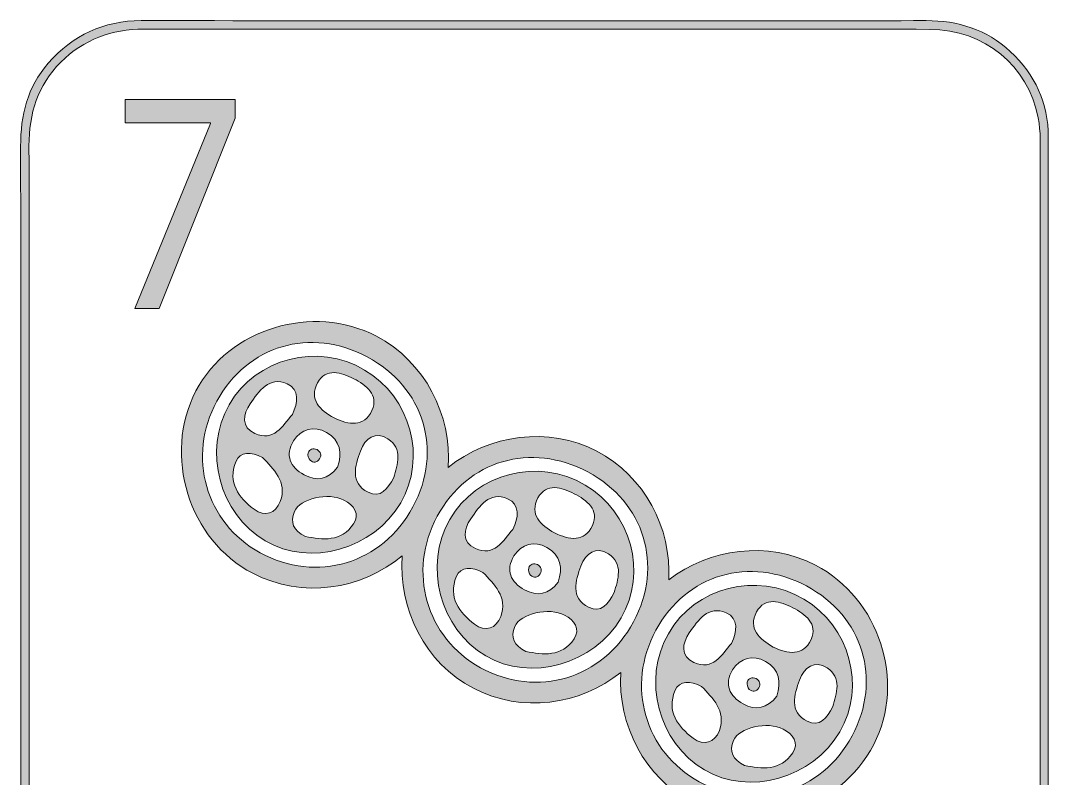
# Model space of a CAD drawing. Extents: x 3212 to 3523, y -465 to -30.
# Drawn here: x 3211.8 to 3522.7, y -259.6 to -30.4 of the extents above; entities that cross this region are included whole.
import ezdxf

# ---------------------------------------------------------------- set-up
doc = ezdxf.new("R2010")
doc.units = 0
doc.header["$MEASUREMENT"] = 0
doc.layers.add('Layer 1', color=7, linetype='Continuous', lineweight=0)

msp = doc.modelspace()

# ---------------------------------------------------------------- hatches: boundary and pattern name
at = {"layer": 'Layer 1', "true_color": 0x000000, "transparency": 33554687}
h = msp.add_hatch(color=18, dxfattribs=at)
h.dxf.hatch_style = 2
edge = h.paths.add_edge_path()
edge.add_spline(control_points=[(3520.2, -247.35), (3520.2, -247.35), (3520.15, -247.35), (3520.15, -247.35), (3520.15, -306.74), (3520.15, -366.14), (3520.16, -425.54), (3520.16, -430.55), (3519.87, -435.5), (3518.1, -440.27), (3513.3, -453.23), (3500.87, -461.67), (3486.44, -461.67), (3409.17, -461.67), (3331.91, -461.65), (3254.65, -461.64), (3252.09, -461.64), (3249.54, -461.7), (3246.99, -461.61), (3228.81, -460.96), (3215.13, -447.33), (3214.4, -429.17), (3214.37, -428.24), (3214.38, -427.32), (3214.38, -426.38), (3214.38, -307.01), (3214.4, -187.63), (3214.35, -68.25), (3214.35, -58.52), (3216.96, -49.98), (3223.97, -42.99), (3230.93, -36.06), (3239.33, -32.98), (3249.11, -32.99), (3306.06, -33.04), (3363.03, -33.01), (3419.99, -33.01), (3442.27, -33.01), (3464.54, -32.92), (3486.82, -33.05), (3503.36, -33.14), (3516.46, -43.96), (3519.57, -59.79), (3520.4, -64.03), (3520.19, -68.34), (3520.2, -72.63), (3520.2, -130.87), (3520.2, -189.11), (3520.2, -247.35)], knot_values=[0, 0, 0, 0, 1, 1, 1, 2, 2, 2, 3, 3, 3, 4, 4, 4, 5, 5, 5, 6, 6, 6, 7, 7, 7, 8, 8, 8, 9, 9, 9, 10, 10, 10, 11, 11, 11, 12, 12, 12, 13, 13, 13, 14, 14, 14, 15, 15, 15, 16, 16, 16, 16], degree=3, periodic=0)
edge = h.paths.add_edge_path()
edge.add_spline(control_points=[(3522.63, -299.19), (3522.63, -221.35), (3522.65, -143.49), (3522.64, -65.65), (3522.64, -55.34), (3518.69, -46.73), (3511.15, -39.73), (3503.96, -33.06), (3495.32, -30.39), (3485.67, -30.41), (3465.6, -30.45), (3445.53, -30.45), (3425.46, -30.45), (3366.41, -30.44), (3307.35, -30.42), (3248.3, -30.42), (3236.96, -30.42), (3227.58, -34.75), (3220.15, -43.31), (3213.88, -50.53), (3211.8, -59.04), (3211.81, -68.43), (3211.9, -127.96), (3211.85, -187.47), (3211.85, -246.98), (3211.85, -296.64), (3211.84, -346.3), (3211.86, -395.96), (3211.86, -407.66), (3211.8, -419.38), (3212.04, -431.09), (3212.2, -439.3), (3215.56, -446.34), (3221.07, -452.39), (3229.15, -461.25), (3239.35, -464.3), (3251.09, -464.28), (3324.06, -464.16), (3397.04, -464.25), (3470.01, -464.18), (3478, -464.16), (3486.06, -465.01), (3493.99, -463.55), (3511.03, -460.37), (3522.63, -445.92), (3522.65, -427.97), (3522.68, -385.05), (3522.63, -342.12), (3522.63, -299.19)], knot_values=[0, 0, 0, 0, 1, 1, 1, 2, 2, 2, 3, 3, 3, 4, 4, 4, 5, 5, 5, 6, 6, 6, 7, 7, 7, 8, 8, 8, 9, 9, 9, 10, 10, 10, 11, 11, 11, 12, 12, 12, 13, 13, 13, 14, 14, 14, 15, 15, 15, 16, 16, 16, 16], degree=3, periodic=0)
at = {"layer": 'Layer 1', "true_color": 0x831618, "transparency": 33554687}
h = msp.add_hatch(color=246, dxfattribs=at)
h.dxf.hatch_style = 2
h.paths.add_polyline_path([(3243.42, -54.23), (3243.42, -61.33), (3269.25, -61.33), (3269.25, -61.52), (3246.35, -117.41), (3253.74, -117.41), (3276.72, -59.87), (3276.72, -54.23)])
at = {"layer": 'Layer 1', "true_color": 0x0f592d, "transparency": 33554687}
h = msp.add_hatch(color=118, dxfattribs=at)
h.dxf.hatch_style = 2
edge = h.paths.add_edge_path()
edge.add_spline(control_points=[(3417.07, -260.57), (3400.57, -251.55), (3394.83, -231.51), (3403.95, -214.74), (3413.17, -197.8), (3432.27, -192.2), (3449.49, -201.37), (3466.63, -210.51), (3472.44, -229.61), (3463.29, -246.69), (3454.06, -263.92), (3434.14, -269.9), (3417.07, -260.57)], knot_values=[0, 0, 0, 0, 1, 1, 1, 2, 2, 2, 3, 3, 3, 4, 4, 4, 4], degree=3, periodic=0)
edge = h.paths.add_edge_path()
edge.add_spline(control_points=[(3350.95, -226.09), (3334.45, -217.07), (3328.71, -197.03), (3337.83, -180.26), (3347.05, -163.32), (3366.15, -157.72), (3383.37, -166.9), (3400.51, -176.03), (3406.32, -195.13), (3397.17, -212.21), (3387.94, -229.44), (3368.02, -235.42), (3350.95, -226.09)], knot_values=[0, 0, 0, 0, 1, 1, 1, 2, 2, 2, 3, 3, 3, 4, 4, 4, 4], degree=3, periodic=0)
edge = h.paths.add_edge_path()
edge.add_spline(control_points=[(3284.26, -191.31), (3267.76, -182.29), (3262.02, -162.26), (3271.15, -145.49), (3280.36, -128.55), (3299.46, -122.94), (3316.68, -132.12), (3333.82, -141.25), (3339.63, -160.35), (3330.48, -177.44), (3321.25, -194.66), (3301.33, -200.64), (3284.26, -191.31)], knot_values=[0, 0, 0, 0, 1, 1, 1, 2, 2, 2, 3, 3, 3, 4, 4, 4, 4], degree=3, periodic=0)
edge = h.paths.add_edge_path()
edge.add_spline(control_points=[(3452.22, -195.07), (3437.88, -187.6), (3420.07, -190), (3407.85, -199.52), (3408.74, -184.03), (3400.54, -168.12), (3386.1, -160.59), (3371.52, -152.99), (3353.34, -155.61), (3341.1, -165.55), (3342.32, -149.8), (3334.1, -133.48), (3319.41, -125.82), (3300.18, -115.79), (3274.69, -123.53), (3264.84, -142.39), (3254.7, -161.83), (3262.71, -187.51), (3282.05, -197.54), (3296.97, -205.27), (3314.96, -202.56), (3327.26, -192.21), (3325.98, -208.21), (3334.12, -224.74), (3348.74, -232.31), (3363.41, -239.92), (3381.04, -237.42), (3393.32, -227.5), (3392.38, -243.25), (3400.49, -259.35), (3414.86, -266.79), (3434.55, -277), (3459.6, -269.02), (3469.84, -249.28), (3479.7, -230.24), (3471.55, -205.15), (3452.22, -195.07)], knot_values=[0, 0, 0, 0, 1, 1, 1, 2, 2, 2, 3, 3, 3, 4, 4, 4, 5, 5, 5, 6, 6, 6, 7, 7, 7, 8, 8, 8, 9, 9, 9, 10, 10, 10, 11, 11, 11, 12, 12, 12, 12], degree=3, periodic=0)
h = msp.add_hatch(color=118, dxfattribs=at)
h.dxf.hatch_style = 2
edge = h.paths.add_edge_path()
edge.add_spline(control_points=[(3324.67, -168.6), (3322.87, -172.01), (3320.63, -174.94), (3316.92, -173.03), (3311.3, -170.13), (3313, -165.03), (3314.59, -160.55), (3315.96, -156.69), (3319.18, -154.44), (3322.91, -156.87), (3327.56, -159.9), (3325.75, -164.64), (3324.67, -168.6)], knot_values=[0, 0, 0, 0, 1, 1, 1, 2, 2, 2, 3, 3, 3, 4, 4, 4, 4], degree=3, periodic=0)
edge = h.paths.add_edge_path()
edge.add_spline(control_points=[(3312.52, -182.56), (3308.8, -188.12), (3303.09, -187.45), (3297.96, -186.37), (3294.26, -184.57), (3293.26, -182.11), (3294.62, -178.86), (3296.26, -174.92), (3304.98, -172.94), (3309.62, -175.39), (3312.61, -176.97), (3314.49, -179.62), (3312.52, -182.56)], knot_values=[0, 0, 0, 0, 1, 1, 1, 2, 2, 2, 3, 3, 3, 4, 4, 4, 4], degree=3, periodic=0)
edge = h.paths.add_edge_path()
edge.add_spline(control_points=[(3297.55, -167.75), (3293.32, -165.44), (3291.72, -161.72), (3294.34, -157.49), (3296.6, -153.84), (3300.55, -152.82), (3304.33, -154.94), (3308.46, -157.25), (3309.19, -161.18), (3307.68, -165.44), (3304.86, -169.23), (3301.37, -169.84), (3297.55, -167.75)], knot_values=[0, 0, 0, 0, 1, 1, 1, 2, 2, 2, 3, 3, 3, 4, 4, 4, 4], degree=3, periodic=0)
edge = h.paths.add_edge_path()
edge.add_spline(control_points=[(3282.44, -178.16), (3277.74, -174.64), (3274.37, -169.97), (3276.9, -163.8), (3278.25, -160.51), (3281.55, -160.77), (3284.97, -162.48), (3288.27, -166.03), (3292.53, -169.79), (3290.34, -175.83), (3289.01, -179.49), (3285.65, -180.57), (3282.44, -178.16)], knot_values=[0, 0, 0, 0, 1, 1, 1, 2, 2, 2, 3, 3, 3, 4, 4, 4, 4], degree=3, periodic=0)
edge = h.paths.add_edge_path()
edge.add_spline(control_points=[(3281.26, -146.29), (3283.89, -142.49), (3286.96, -137.83), (3292.43, -140.25), (3296.23, -141.93), (3295.74, -145.97), (3294, -149.47), (3291.02, -153.04), (3288.35, -157.84), (3282.67, -155.27), (3278.49, -153.38), (3279.07, -149.44), (3281.26, -146.29)], knot_values=[0, 0, 0, 0, 1, 1, 1, 2, 2, 2, 3, 3, 3, 4, 4, 4, 4], degree=3, periodic=0)
edge = h.paths.add_edge_path()
edge.add_spline(control_points=[(3312.55, -138.7), (3316.31, -140.6), (3320.26, -143.52), (3318.06, -148.32), (3315.7, -153.48), (3311.02, -152.65), (3306.6, -150.56), (3302.41, -148.21), (3298.92, -144.96), (3301.6, -139.98), (3304.14, -135.25), (3308.81, -136.8), (3312.55, -138.7)], knot_values=[0, 0, 0, 0, 1, 1, 1, 2, 2, 2, 3, 3, 3, 4, 4, 4, 4], degree=3, periodic=0)
edge = h.paths.add_edge_path()
edge.add_spline(control_points=[(3315.87, -136.07), (3301.68, -127.65), (3283.02, -132.42), (3274.91, -146.54), (3266.88, -160.52), (3271.9, -179.5), (3285.8, -187.71), (3299.31, -195.7), (3318.61, -190.29), (3326.77, -176.22), (3334.74, -162.5), (3329.81, -144.34), (3315.87, -136.07)], knot_values=[0, 0, 0, 0, 1, 1, 1, 2, 2, 2, 3, 3, 3, 4, 4, 4, 4], degree=3, periodic=0)
h = msp.add_hatch(color=118, dxfattribs=at)
h.dxf.hatch_style = 2
edge = h.paths.add_edge_path()
edge.add_spline(control_points=[(3301.49, -160.08), (3300.28, -159.66), (3299.17, -159.93), (3298.79, -161.15), (3298.59, -161.79), (3298.89, -162.91), (3299.38, -163.37), (3300.33, -164.26), (3301.54, -164), (3302.24, -162.93), (3302.94, -161.85), (3302.55, -160.82), (3301.49, -160.08)], knot_values=[0, 0, 0, 0, 1, 1, 1, 2, 2, 2, 3, 3, 3, 4, 4, 4, 4], degree=3, periodic=0)
h = msp.add_hatch(color=118, dxfattribs=at)
h.dxf.hatch_style = 2
edge = h.paths.add_edge_path()
edge.add_spline(control_points=[(3391.36, -203.38), (3389.56, -206.78), (3387.32, -209.71), (3383.61, -207.8), (3377.99, -204.9), (3379.69, -199.81), (3381.28, -195.33), (3382.65, -191.47), (3385.86, -189.21), (3389.6, -191.64), (3394.25, -194.67), (3392.44, -199.42), (3391.36, -203.38)], knot_values=[0, 0, 0, 0, 1, 1, 1, 2, 2, 2, 3, 3, 3, 4, 4, 4, 4], degree=3, periodic=0)
edge = h.paths.add_edge_path()
edge.add_spline(control_points=[(3379.21, -217.34), (3375.49, -222.89), (3369.77, -222.23), (3364.65, -221.15), (3360.95, -219.34), (3359.95, -216.88), (3361.3, -213.63), (3362.95, -209.69), (3371.67, -207.72), (3376.31, -210.16), (3379.3, -211.74), (3381.17, -214.4), (3379.21, -217.34)], knot_values=[0, 0, 0, 0, 1, 1, 1, 2, 2, 2, 3, 3, 3, 4, 4, 4, 4], degree=3, periodic=0)
edge = h.paths.add_edge_path()
edge.add_spline(control_points=[(3364.24, -202.53), (3360.01, -200.22), (3358.4, -196.5), (3361.03, -192.27), (3363.29, -188.62), (3367.24, -187.6), (3371.02, -189.71), (3375.15, -192.03), (3375.88, -195.96), (3374.37, -200.21), (3371.55, -204.01), (3368.06, -204.62), (3364.24, -202.53)], knot_values=[0, 0, 0, 0, 1, 1, 1, 2, 2, 2, 3, 3, 3, 4, 4, 4, 4], degree=3, periodic=0)
edge = h.paths.add_edge_path()
edge.add_spline(control_points=[(3349.13, -212.94), (3344.43, -209.41), (3341.06, -204.74), (3343.59, -198.58), (3344.94, -195.29), (3348.24, -195.55), (3351.66, -197.26), (3354.96, -200.81), (3359.21, -204.56), (3357.03, -210.6), (3355.7, -214.26), (3352.34, -215.34), (3349.13, -212.94)], knot_values=[0, 0, 0, 0, 1, 1, 1, 2, 2, 2, 3, 3, 3, 4, 4, 4, 4], degree=3, periodic=0)
edge = h.paths.add_edge_path()
edge.add_spline(control_points=[(3347.94, -181.06), (3350.58, -177.27), (3353.65, -172.61), (3359.12, -175.02), (3362.92, -176.7), (3362.42, -180.74), (3360.68, -184.24), (3357.71, -187.81), (3355.04, -192.61), (3349.36, -190.05), (3345.17, -188.16), (3345.76, -184.22), (3347.94, -181.06)], knot_values=[0, 0, 0, 0, 1, 1, 1, 2, 2, 2, 3, 3, 3, 4, 4, 4, 4], degree=3, periodic=0)
edge = h.paths.add_edge_path()
edge.add_spline(control_points=[(3379.24, -173.47), (3383, -175.38), (3386.95, -178.29), (3384.75, -183.09), (3382.39, -188.25), (3377.71, -187.43), (3373.29, -185.34), (3369.1, -182.99), (3365.61, -179.74), (3368.29, -174.75), (3370.83, -170.02), (3375.5, -171.58), (3379.24, -173.47)], knot_values=[0, 0, 0, 0, 1, 1, 1, 2, 2, 2, 3, 3, 3, 4, 4, 4, 4], degree=3, periodic=0)
edge = h.paths.add_edge_path()
edge.add_spline(control_points=[(3382.56, -170.84), (3368.37, -162.42), (3349.71, -167.19), (3341.6, -181.31), (3333.57, -195.29), (3338.59, -214.28), (3352.49, -222.49), (3366, -230.47), (3385.3, -225.06), (3393.46, -211), (3401.43, -197.28), (3396.5, -179.12), (3382.56, -170.84)], knot_values=[0, 0, 0, 0, 1, 1, 1, 2, 2, 2, 3, 3, 3, 4, 4, 4, 4], degree=3, periodic=0)
h = msp.add_hatch(color=118, dxfattribs=at)
h.dxf.hatch_style = 2
edge = h.paths.add_edge_path()
edge.add_spline(control_points=[(3368.18, -194.86), (3366.97, -194.43), (3365.86, -194.7), (3365.48, -195.93), (3365.28, -196.57), (3365.58, -197.68), (3366.07, -198.14), (3367.02, -199.04), (3368.23, -198.78), (3368.93, -197.7), (3369.62, -196.62), (3369.24, -195.59), (3368.18, -194.86)], knot_values=[0, 0, 0, 0, 1, 1, 1, 2, 2, 2, 3, 3, 3, 4, 4, 4, 4], degree=3, periodic=0)
h = msp.add_hatch(color=118, dxfattribs=at)
h.dxf.hatch_style = 2
edge = h.paths.add_edge_path()
edge.add_spline(control_points=[(3449.73, -242.28), (3444.11, -239.38), (3445.81, -234.28), (3447.4, -229.81), (3448.77, -225.95), (3451.98, -223.69), (3455.72, -226.12), (3460.37, -229.15), (3458.56, -233.89), (3457.48, -237.86), (3455.68, -241.26), (3453.44, -244.19), (3449.73, -242.28)], knot_values=[0, 0, 0, 0, 1, 1, 1, 2, 2, 2, 3, 3, 3, 4, 4, 4, 4], degree=3, periodic=0)
edge = h.paths.add_edge_path()
edge.add_spline(control_points=[(3445.33, -251.82), (3441.61, -257.37), (3435.89, -256.71), (3430.77, -255.63), (3427.07, -253.82), (3426.07, -251.36), (3427.42, -248.11), (3429.07, -244.17), (3437.79, -242.2), (3442.43, -244.64), (3445.42, -246.22), (3447.3, -248.88), (3445.33, -251.82)], knot_values=[0, 0, 0, 0, 1, 1, 1, 2, 2, 2, 3, 3, 3, 4, 4, 4, 4], degree=3, periodic=0)
edge = h.paths.add_edge_path()
edge.add_spline(control_points=[(3430.36, -237.01), (3426.13, -234.7), (3424.52, -230.98), (3427.15, -226.75), (3429.41, -223.1), (3433.36, -222.08), (3437.14, -224.19), (3441.27, -226.51), (3442, -230.43), (3440.49, -234.69), (3437.67, -238.49), (3434.18, -239.1), (3430.36, -237.01)], knot_values=[0, 0, 0, 0, 1, 1, 1, 2, 2, 2, 3, 3, 3, 4, 4, 4, 4], degree=3, periodic=0)
edge = h.paths.add_edge_path()
edge.add_spline(control_points=[(3415.25, -247.41), (3410.55, -243.89), (3407.18, -239.22), (3409.71, -233.05), (3411.06, -229.77), (3414.36, -230.03), (3417.78, -231.74), (3421.08, -235.28), (3425.33, -239.04), (3423.15, -245.08), (3421.82, -248.74), (3418.46, -249.82), (3415.25, -247.41)], knot_values=[0, 0, 0, 0, 1, 1, 1, 2, 2, 2, 3, 3, 3, 4, 4, 4, 4], degree=3, periodic=0)
edge = h.paths.add_edge_path()
edge.add_spline(control_points=[(3414.06, -215.54), (3416.7, -211.75), (3419.77, -207.08), (3425.24, -209.5), (3429.04, -211.18), (3428.54, -215.22), (3426.8, -218.72), (3423.83, -222.29), (3421.16, -227.09), (3415.48, -224.52), (3411.3, -222.64), (3411.88, -218.7), (3414.06, -215.54)], knot_values=[0, 0, 0, 0, 1, 1, 1, 2, 2, 2, 3, 3, 3, 4, 4, 4, 4], degree=3, periodic=0)
edge = h.paths.add_edge_path()
edge.add_spline(control_points=[(3445.36, -207.95), (3449.12, -209.86), (3453.07, -212.77), (3450.87, -217.57), (3448.51, -222.73), (3443.83, -221.91), (3439.41, -219.82), (3435.22, -217.47), (3431.73, -214.22), (3434.41, -209.23), (3436.95, -204.5), (3441.62, -206.05), (3445.36, -207.95)], knot_values=[0, 0, 0, 0, 1, 1, 1, 2, 2, 2, 3, 3, 3, 4, 4, 4, 4], degree=3, periodic=0)
edge = h.paths.add_edge_path()
edge.add_spline(control_points=[(3448.68, -205.32), (3434.49, -196.9), (3415.83, -201.67), (3407.72, -215.79), (3399.69, -229.77), (3404.71, -248.76), (3418.61, -256.97), (3432.12, -264.95), (3451.42, -259.54), (3459.58, -245.48), (3467.55, -231.76), (3462.62, -213.6), (3448.68, -205.32)], knot_values=[0, 0, 0, 0, 1, 1, 1, 2, 2, 2, 3, 3, 3, 4, 4, 4, 4], degree=3, periodic=0)
h = msp.add_hatch(color=118, dxfattribs=at)
h.dxf.hatch_style = 2
edge = h.paths.add_edge_path()
edge.add_spline(control_points=[(3434.3, -229.34), (3433.09, -228.91), (3431.98, -229.18), (3431.6, -230.41), (3431.4, -231.05), (3431.7, -232.16), (3432.19, -232.62), (3433.14, -233.52), (3434.35, -233.26), (3435.05, -232.18), (3435.74, -231.1), (3435.36, -230.07), (3434.3, -229.34)], knot_values=[0, 0, 0, 0, 1, 1, 1, 2, 2, 2, 3, 3, 3, 4, 4, 4, 4], degree=3, periodic=0)

# ---------------------------------------------------------------- linework, layer by layer
at = {"layer": 'Layer 1'}
msp.add_lwpolyline([(3243.42, -54.23), (3243.42, -61.33), (3269.25, -61.33), (3269.25, -61.52), (3246.35, -117.41), (3253.74, -117.41), (3276.72, -59.87), (3276.72, -54.23)], close=True, dxfattribs=at)
for points, knots in [([(3522.63, -299.19), (3522.63, -221.35), (3522.65, -143.49), (3522.64, -65.65), (3522.64, -55.34), (3518.69, -46.73), (3511.15, -39.73), (3503.96, -33.06), (3495.32, -30.39), (3485.67, -30.41), (3465.6, -30.45), (3445.53, -30.45), (3425.46, -30.45), (3366.41, -30.44), (3307.35, -30.42), (3248.3, -30.42), (3236.96, -30.42), (3227.58, -34.75), (3220.15, -43.31), (3213.88, -50.53), (3211.8, -59.04), (3211.81, -68.43), (3211.9, -127.96), (3211.85, -187.47), (3211.85, -246.98), (3211.85, -296.64), (3211.84, -346.3), (3211.86, -395.96), (3211.86, -407.66), (3211.8, -419.38), (3212.04, -431.09), (3212.2, -439.3), (3215.56, -446.34), (3221.07, -452.39), (3229.15, -461.25), (3239.35, -464.3), (3251.09, -464.28), (3324.06, -464.16), (3397.04, -464.25), (3470.01, -464.18), (3478, -464.16), (3486.06, -465.01), (3493.99, -463.55), (3511.03, -460.37), (3522.63, -445.92), (3522.65, -427.97), (3522.68, -385.05), (3522.63, -342.12), (3522.63, -299.19)], [0, 0, 0, 0, 1, 1, 1, 2, 2, 2, 3, 3, 3, 4, 4, 4, 5, 5, 5, 6, 6, 6, 7, 7, 7, 8, 8, 8, 9, 9, 9, 10, 10, 10, 11, 11, 11, 12, 12, 12, 13, 13, 13, 14, 14, 14, 15, 15, 15, 16, 16, 16, 16]), ([(3520.2, -247.35), (3520.2, -247.35), (3520.15, -247.35), (3520.15, -247.35), (3520.15, -306.74), (3520.15, -366.14), (3520.16, -425.54), (3520.16, -430.55), (3519.87, -435.5), (3518.1, -440.27), (3513.3, -453.23), (3500.87, -461.67), (3486.44, -461.67), (3409.17, -461.67), (3331.91, -461.65), (3254.65, -461.64), (3252.09, -461.64), (3249.54, -461.7), (3246.99, -461.61), (3228.81, -460.96), (3215.13, -447.33), (3214.4, -429.17), (3214.37, -428.24), (3214.38, -427.32), (3214.38, -426.38), (3214.38, -307.01), (3214.4, -187.63), (3214.35, -68.25), (3214.35, -58.52), (3216.96, -49.98), (3223.97, -42.99), (3230.93, -36.06), (3239.33, -32.98), (3249.11, -32.99), (3306.06, -33.04), (3363.03, -33.01), (3419.99, -33.01), (3442.27, -33.01), (3464.54, -32.92), (3486.82, -33.05), (3503.36, -33.14), (3516.46, -43.96), (3519.57, -59.79), (3520.4, -64.03), (3520.19, -68.34), (3520.2, -72.63), (3520.2, -130.87), (3520.2, -189.11), (3520.2, -247.35)], [0, 0, 0, 0, 1, 1, 1, 2, 2, 2, 3, 3, 3, 4, 4, 4, 5, 5, 5, 6, 6, 6, 7, 7, 7, 8, 8, 8, 9, 9, 9, 10, 10, 10, 11, 11, 11, 12, 12, 12, 13, 13, 13, 14, 14, 14, 15, 15, 15, 16, 16, 16, 16]), ([(3520.2, -247.35), (3520.2, -247.35), (3520.15, -247.35), (3520.15, -247.35), (3520.15, -306.74), (3520.15, -366.14), (3520.16, -425.54), (3520.16, -430.55), (3519.87, -435.5), (3518.1, -440.27), (3513.3, -453.23), (3500.87, -461.67), (3486.44, -461.67), (3409.17, -461.67), (3331.91, -461.65), (3254.65, -461.64), (3252.09, -461.64), (3249.54, -461.7), (3246.99, -461.61), (3228.81, -460.96), (3215.13, -447.33), (3214.4, -429.17), (3214.37, -428.24), (3214.38, -427.32), (3214.38, -426.38), (3214.38, -307.01), (3214.4, -187.63), (3214.35, -68.25), (3214.35, -58.52), (3216.96, -49.98), (3223.97, -42.99), (3230.93, -36.06), (3239.33, -32.98), (3249.11, -32.99), (3306.06, -33.04), (3363.03, -33.01), (3419.99, -33.01), (3442.27, -33.01), (3464.54, -32.92), (3486.82, -33.05), (3503.36, -33.14), (3516.46, -43.96), (3519.57, -59.79), (3520.4, -64.03), (3520.19, -68.34), (3520.2, -72.63), (3520.2, -130.87), (3520.2, -189.11), (3520.2, -247.35)], [0, 0, 0, 0, 1, 1, 1, 2, 2, 2, 3, 3, 3, 4, 4, 4, 5, 5, 5, 6, 6, 6, 7, 7, 7, 8, 8, 8, 9, 9, 9, 10, 10, 10, 11, 11, 11, 12, 12, 12, 13, 13, 13, 14, 14, 14, 15, 15, 15, 16, 16, 16, 16]), ([(3452.22, -195.07), (3437.88, -187.6), (3420.07, -190), (3407.85, -199.52), (3408.74, -184.03), (3400.54, -168.12), (3386.1, -160.59), (3371.52, -152.99), (3353.34, -155.61), (3341.1, -165.55), (3342.32, -149.8), (3334.1, -133.48), (3319.41, -125.82), (3300.18, -115.79), (3274.69, -123.53), (3264.84, -142.39), (3254.7, -161.83), (3262.71, -187.51), (3282.05, -197.54), (3296.97, -205.27), (3314.96, -202.56), (3327.26, -192.21), (3325.98, -208.21), (3334.12, -224.74), (3348.74, -232.31), (3363.41, -239.92), (3381.04, -237.42), (3393.32, -227.5), (3392.38, -243.25), (3400.49, -259.35), (3414.86, -266.79), (3434.55, -277), (3459.6, -269.02), (3469.84, -249.28), (3479.7, -230.24), (3471.55, -205.15), (3452.22, -195.07)], [0, 0, 0, 0, 1, 1, 1, 2, 2, 2, 3, 3, 3, 4, 4, 4, 5, 5, 5, 6, 6, 6, 7, 7, 7, 8, 8, 8, 9, 9, 9, 10, 10, 10, 11, 11, 11, 12, 12, 12, 12]), ([(3284.26, -191.31), (3267.76, -182.29), (3262.02, -162.26), (3271.15, -145.49), (3280.36, -128.55), (3299.46, -122.94), (3316.68, -132.12), (3333.82, -141.25), (3339.63, -160.35), (3330.48, -177.44), (3321.25, -194.66), (3301.33, -200.64), (3284.26, -191.31)], [0, 0, 0, 0, 1, 1, 1, 2, 2, 2, 3, 3, 3, 4, 4, 4, 4]), ([(3315.87, -136.07), (3301.68, -127.65), (3283.02, -132.42), (3274.91, -146.54), (3266.88, -160.52), (3271.9, -179.5), (3285.8, -187.71), (3299.31, -195.7), (3318.61, -190.29), (3326.77, -176.22), (3334.74, -162.5), (3329.81, -144.34), (3315.87, -136.07)], [0, 0, 0, 0, 1, 1, 1, 2, 2, 2, 3, 3, 3, 4, 4, 4, 4]), ([(3312.55, -138.7), (3316.31, -140.6), (3320.26, -143.52), (3318.06, -148.32), (3315.7, -153.48), (3311.02, -152.65), (3306.6, -150.56), (3302.41, -148.21), (3298.92, -144.96), (3301.6, -139.98), (3304.14, -135.25), (3308.81, -136.8), (3312.55, -138.7)], [0, 0, 0, 0, 1, 1, 1, 2, 2, 2, 3, 3, 3, 4, 4, 4, 4]), ([(3281.26, -146.29), (3283.89, -142.49), (3286.96, -137.83), (3292.43, -140.25), (3296.23, -141.93), (3295.74, -145.97), (3294, -149.47), (3291.02, -153.04), (3288.35, -157.84), (3282.67, -155.27), (3278.49, -153.38), (3279.07, -149.44), (3281.26, -146.29)], [0, 0, 0, 0, 1, 1, 1, 2, 2, 2, 3, 3, 3, 4, 4, 4, 4]), ([(3297.55, -167.75), (3293.32, -165.44), (3291.72, -161.72), (3294.34, -157.49), (3296.6, -153.84), (3300.55, -152.82), (3304.33, -154.94), (3308.46, -157.25), (3309.19, -161.18), (3307.68, -165.44), (3304.86, -169.23), (3301.37, -169.84), (3297.55, -167.75)], [0, 0, 0, 0, 1, 1, 1, 2, 2, 2, 3, 3, 3, 4, 4, 4, 4]), ([(3324.67, -168.6), (3322.87, -172.01), (3320.63, -174.94), (3316.92, -173.03), (3311.3, -170.13), (3313, -165.03), (3314.59, -160.55), (3315.96, -156.69), (3319.18, -154.44), (3322.91, -156.87), (3327.56, -159.9), (3325.75, -164.64), (3324.67, -168.6)], [0, 0, 0, 0, 1, 1, 1, 2, 2, 2, 3, 3, 3, 4, 4, 4, 4]), ([(3350.95, -226.09), (3334.45, -217.07), (3328.71, -197.03), (3337.83, -180.26), (3347.05, -163.32), (3366.15, -157.72), (3383.37, -166.9), (3400.51, -176.03), (3406.32, -195.13), (3397.17, -212.21), (3387.94, -229.44), (3368.02, -235.42), (3350.95, -226.09)], [0, 0, 0, 0, 1, 1, 1, 2, 2, 2, 3, 3, 3, 4, 4, 4, 4]), ([(3282.44, -178.16), (3277.74, -174.64), (3274.37, -169.97), (3276.9, -163.8), (3278.25, -160.51), (3281.55, -160.77), (3284.97, -162.48), (3288.27, -166.03), (3292.53, -169.79), (3290.34, -175.83), (3289.01, -179.49), (3285.65, -180.57), (3282.44, -178.16)], [0, 0, 0, 0, 1, 1, 1, 2, 2, 2, 3, 3, 3, 4, 4, 4, 4]), ([(3301.49, -160.08), (3300.28, -159.66), (3299.17, -159.93), (3298.79, -161.15), (3298.59, -161.79), (3298.89, -162.91), (3299.38, -163.37), (3300.33, -164.26), (3301.54, -164), (3302.24, -162.93), (3302.94, -161.85), (3302.55, -160.82), (3301.49, -160.08)], [0, 0, 0, 0, 1, 1, 1, 2, 2, 2, 3, 3, 3, 4, 4, 4, 4]), ([(3382.56, -170.84), (3368.37, -162.42), (3349.71, -167.19), (3341.6, -181.31), (3333.57, -195.29), (3338.59, -214.28), (3352.49, -222.49), (3366, -230.47), (3385.3, -225.06), (3393.46, -211), (3401.43, -197.28), (3396.5, -179.12), (3382.56, -170.84)], [0, 0, 0, 0, 1, 1, 1, 2, 2, 2, 3, 3, 3, 4, 4, 4, 4]), ([(3379.24, -173.47), (3383, -175.38), (3386.95, -178.29), (3384.75, -183.09), (3382.39, -188.25), (3377.71, -187.43), (3373.29, -185.34), (3369.1, -182.99), (3365.61, -179.74), (3368.29, -174.75), (3370.83, -170.02), (3375.5, -171.58), (3379.24, -173.47)], [0, 0, 0, 0, 1, 1, 1, 2, 2, 2, 3, 3, 3, 4, 4, 4, 4]), ([(3312.52, -182.56), (3308.8, -188.12), (3303.09, -187.45), (3297.96, -186.37), (3294.26, -184.57), (3293.26, -182.11), (3294.62, -178.86), (3296.26, -174.92), (3304.98, -172.94), (3309.62, -175.39), (3312.61, -176.97), (3314.49, -179.62), (3312.52, -182.56)], [0, 0, 0, 0, 1, 1, 1, 2, 2, 2, 3, 3, 3, 4, 4, 4, 4]), ([(3347.94, -181.06), (3350.58, -177.27), (3353.65, -172.61), (3359.12, -175.02), (3362.92, -176.7), (3362.42, -180.74), (3360.68, -184.24), (3357.71, -187.81), (3355.04, -192.61), (3349.36, -190.05), (3345.17, -188.16), (3345.76, -184.22), (3347.94, -181.06)], [0, 0, 0, 0, 1, 1, 1, 2, 2, 2, 3, 3, 3, 4, 4, 4, 4]), ([(3364.24, -202.53), (3360.01, -200.22), (3358.4, -196.5), (3361.03, -192.27), (3363.29, -188.62), (3367.24, -187.6), (3371.02, -189.71), (3375.15, -192.03), (3375.88, -195.96), (3374.37, -200.21), (3371.55, -204.01), (3368.06, -204.62), (3364.24, -202.53)], [0, 0, 0, 0, 1, 1, 1, 2, 2, 2, 3, 3, 3, 4, 4, 4, 4]), ([(3391.36, -203.38), (3389.56, -206.78), (3387.32, -209.71), (3383.61, -207.8), (3377.99, -204.9), (3379.69, -199.81), (3381.28, -195.33), (3382.65, -191.47), (3385.86, -189.21), (3389.6, -191.64), (3394.25, -194.67), (3392.44, -199.42), (3391.36, -203.38)], [0, 0, 0, 0, 1, 1, 1, 2, 2, 2, 3, 3, 3, 4, 4, 4, 4]), ([(3417.07, -260.57), (3400.57, -251.55), (3394.83, -231.51), (3403.95, -214.74), (3413.17, -197.8), (3432.27, -192.2), (3449.49, -201.37), (3466.63, -210.51), (3472.44, -229.61), (3463.29, -246.69), (3454.06, -263.92), (3434.14, -269.9), (3417.07, -260.57)], [0, 0, 0, 0, 1, 1, 1, 2, 2, 2, 3, 3, 3, 4, 4, 4, 4]), ([(3349.13, -212.94), (3344.43, -209.41), (3341.06, -204.74), (3343.59, -198.58), (3344.94, -195.29), (3348.24, -195.55), (3351.66, -197.26), (3354.96, -200.81), (3359.21, -204.56), (3357.03, -210.6), (3355.7, -214.26), (3352.34, -215.34), (3349.13, -212.94)], [0, 0, 0, 0, 1, 1, 1, 2, 2, 2, 3, 3, 3, 4, 4, 4, 4]), ([(3368.18, -194.86), (3366.97, -194.43), (3365.86, -194.7), (3365.48, -195.93), (3365.28, -196.57), (3365.58, -197.68), (3366.07, -198.14), (3367.02, -199.04), (3368.23, -198.78), (3368.93, -197.7), (3369.62, -196.62), (3369.24, -195.59), (3368.18, -194.86)], [0, 0, 0, 0, 1, 1, 1, 2, 2, 2, 3, 3, 3, 4, 4, 4, 4]), ([(3448.68, -205.32), (3434.49, -196.9), (3415.83, -201.67), (3407.72, -215.79), (3399.69, -229.77), (3404.71, -248.76), (3418.61, -256.97), (3432.12, -264.95), (3451.42, -259.54), (3459.58, -245.48), (3467.55, -231.76), (3462.62, -213.6), (3448.68, -205.32)], [0, 0, 0, 0, 1, 1, 1, 2, 2, 2, 3, 3, 3, 4, 4, 4, 4]), ([(3445.36, -207.95), (3449.12, -209.86), (3453.07, -212.77), (3450.87, -217.57), (3448.51, -222.73), (3443.83, -221.91), (3439.41, -219.82), (3435.22, -217.47), (3431.73, -214.22), (3434.41, -209.23), (3436.95, -204.5), (3441.62, -206.05), (3445.36, -207.95)], [0, 0, 0, 0, 1, 1, 1, 2, 2, 2, 3, 3, 3, 4, 4, 4, 4]), ([(3379.21, -217.34), (3375.49, -222.89), (3369.77, -222.23), (3364.65, -221.15), (3360.95, -219.34), (3359.95, -216.88), (3361.3, -213.63), (3362.95, -209.69), (3371.67, -207.72), (3376.31, -210.16), (3379.3, -211.74), (3381.17, -214.4), (3379.21, -217.34)], [0, 0, 0, 0, 1, 1, 1, 2, 2, 2, 3, 3, 3, 4, 4, 4, 4]), ([(3414.06, -215.54), (3416.7, -211.75), (3419.77, -207.08), (3425.24, -209.5), (3429.04, -211.18), (3428.54, -215.22), (3426.8, -218.72), (3423.83, -222.29), (3421.16, -227.09), (3415.48, -224.52), (3411.3, -222.64), (3411.88, -218.7), (3414.06, -215.54)], [0, 0, 0, 0, 1, 1, 1, 2, 2, 2, 3, 3, 3, 4, 4, 4, 4]), ([(3430.36, -237.01), (3426.13, -234.7), (3424.52, -230.98), (3427.15, -226.75), (3429.41, -223.1), (3433.36, -222.08), (3437.14, -224.19), (3441.27, -226.51), (3442, -230.43), (3440.49, -234.69), (3437.67, -238.49), (3434.18, -239.1), (3430.36, -237.01)], [0, 0, 0, 0, 1, 1, 1, 2, 2, 2, 3, 3, 3, 4, 4, 4, 4]), ([(3449.73, -242.28), (3444.11, -239.38), (3445.81, -234.28), (3447.4, -229.81), (3448.77, -225.95), (3451.98, -223.69), (3455.72, -226.12), (3460.37, -229.15), (3458.56, -233.89), (3457.48, -237.86), (3455.68, -241.26), (3453.44, -244.19), (3449.73, -242.28)], [0, 0, 0, 0, 1, 1, 1, 2, 2, 2, 3, 3, 3, 4, 4, 4, 4]), ([(3415.25, -247.41), (3410.55, -243.89), (3407.18, -239.22), (3409.71, -233.05), (3411.06, -229.77), (3414.36, -230.03), (3417.78, -231.74), (3421.08, -235.28), (3425.33, -239.04), (3423.15, -245.08), (3421.82, -248.74), (3418.46, -249.82), (3415.25, -247.41)], [0, 0, 0, 0, 1, 1, 1, 2, 2, 2, 3, 3, 3, 4, 4, 4, 4]), ([(3434.3, -229.34), (3433.09, -228.91), (3431.98, -229.18), (3431.6, -230.41), (3431.4, -231.05), (3431.7, -232.16), (3432.19, -232.62), (3433.14, -233.52), (3434.35, -233.26), (3435.05, -232.18), (3435.74, -231.1), (3435.36, -230.07), (3434.3, -229.34)], [0, 0, 0, 0, 1, 1, 1, 2, 2, 2, 3, 3, 3, 4, 4, 4, 4]), ([(3445.33, -251.82), (3441.61, -257.37), (3435.89, -256.71), (3430.77, -255.63), (3427.07, -253.82), (3426.07, -251.36), (3427.42, -248.11), (3429.07, -244.17), (3437.79, -242.2), (3442.43, -244.64), (3445.42, -246.22), (3447.3, -248.88), (3445.33, -251.82)], [0, 0, 0, 0, 1, 1, 1, 2, 2, 2, 3, 3, 3, 4, 4, 4, 4])]:
    msp.add_open_spline(points, degree=3, knots=knots, dxfattribs=at)

doc.saveas('drawing.dxf')
